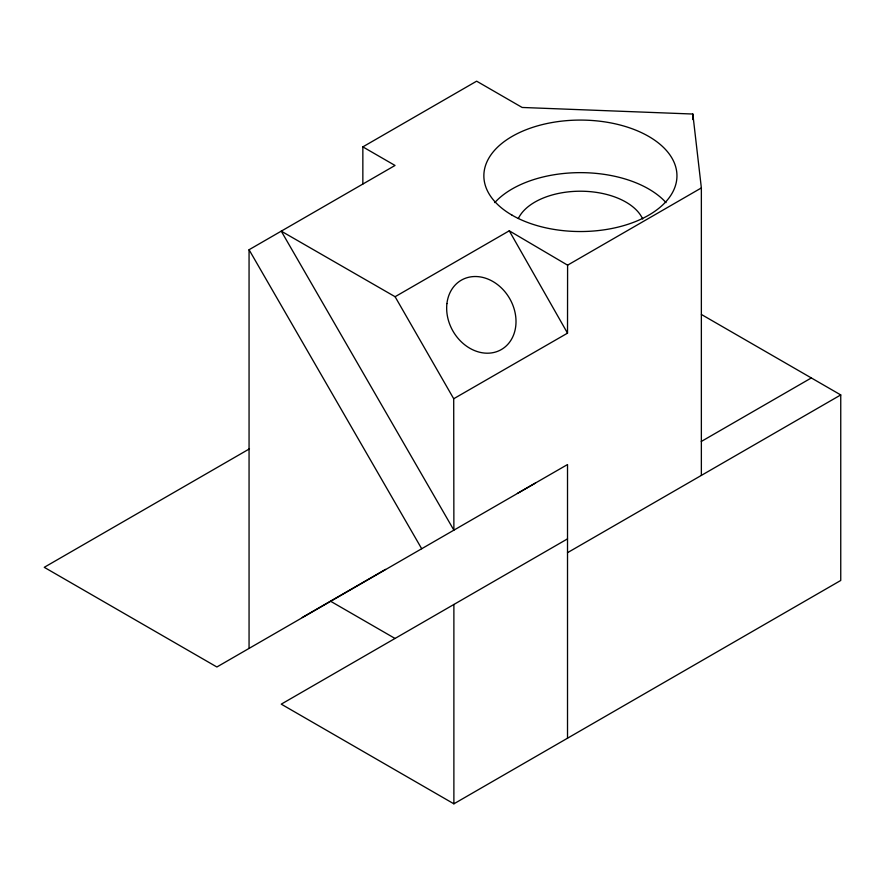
<?xml version="1.0" encoding="UTF-8"?>
<svg xmlns="http://www.w3.org/2000/svg" width="885" height="885" viewBox="0 0 885 885"><rect width="100%" height="100%" fill="white"/><g stroke="black" fill="none" stroke-linecap="round" stroke-linejoin="round"><path stroke-width="1.33" d="M453.706 398.737L567.517 333.158L567.595 265.168L509.262 230.808L395.097 296.718L281.253 231.151L453.883 530.159L453.706 398.737L395.097 296.718M362.85 184.036L362.85 146.877L476.639 81.177L522.15 107.461L692.833 114.032L701.362 187.93L701.362 475.411M249.061 648.406L249.061 249.736L395.031 165.462L362.85 146.877M249.459 448.85L44.25 567.318L216.88 666.991L535.48 483.044M567.595 265.168L701.362 187.93M302.272 617.464L385.528 569.387M517.448 493.399L567.517 464.548L567.517 738.212M701.274 441.482L811.324 377.95M567.517 538.865L281.253 704.15L453.883 803.823L840.75 580.46L840.75 394.931L701.396 314.474M567.517 552.683L840.75 394.931M330.669 601.291L395.031 638.461M249.061 249.736L421.691 548.733M567.517 333.158L509.262 230.808M692.833 114.032L692.833 119.552M453.883 604.477L453.883 803.823M518.344 218.495A64.362 37.148 0 0 1 580.848 191.215A64.362 37.148 0 0 1 642.687 219.004M494.77 202.621A96.553 55.733 0 0 1 580.394 172.641A96.553 55.733 0 0 1 666.029 202.621M446.925 303.566A40.046 32.69 60 0 0 494.826 352.241A40.046 32.69 60 0 0 502.249 288.776A40.046 32.69 60 0 0 446.925 303.566M512.127 215.21A96.553 55.733 0 0 0 673.662 190.231A96.553 55.733 0 0 0 555.415 121.975A96.553 55.733 0 0 0 512.127 215.21"/></g></svg>
